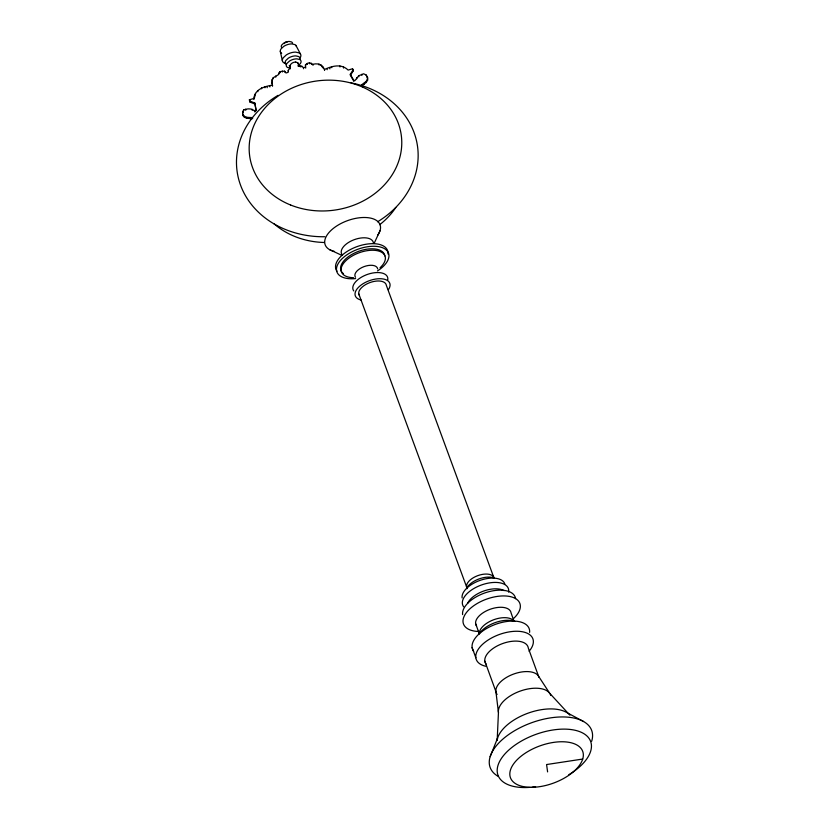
<?xml version="1.0" encoding="UTF-8"?>
<svg xmlns="http://www.w3.org/2000/svg" width="829" height="829" viewBox="0 0 829 829"><rect width="100%" height="100%" fill="white"/><g stroke="black" fill="none" stroke-linecap="round" stroke-linejoin="round"><path stroke-width="1.24" d="M367.434 79.232L366.086 81.46L361.693 84.776L361.838 85.781L366.221 82.465L367.579 80.237L367.475 77.149L366.045 74.921L363.61 73.781L358.708 75.771L354.895 80.672L353.714 80.258L350.294 74.341L352.999 70.009L352.553 68.766L348.149 70.082C341.289 63.325 331.983 66.04 324.429 69.46C322.678 64.538 317.6 62.921 312.865 64.33L309.486 62.766L307.196 63.46L305.455 64.88L305.694 68.102M367.579 80.237L367.475 77.149M497.193 740.079L498.447 712.474L495.918 691.624L484.83 661.148M272.15 79.677L272.15 83.563L272.15 79.677L273.218 77.75L278.326 74.724L280.005 71.636L284.627 71.149L286.005 72.983L288.129 72.341L288.285 70.372L290.171 67.812L289.331 65.501L290.305 68.817L290.171 67.812M253.923 99.49L253.778 98.485C255.021 88.952 264.534 86.465 272.409 85.118L272.544 86.123L272.016 82.558M254.275 98.496L255.56 93.501M490.146 756.68L497.576 738.121M374.262 243.115L380.055 230.628M252.69 118.63L246.98 118.34L244.441 117.293L243.032 115.635L242.586 112.07L243.799 109.832C247.291 108.599 251.57 108.133 254.493 110.879L254.638 111.884M353.714 80.258L353.848 81.263L350.439 75.346L353.144 71.014L352.999 70.009M254.493 110.879L255.985 109.656L254.845 103.055L249.83 101.055L249.384 99.801L253.778 98.485M529.099 651.242L530.529 649.439A30.134 15.523 -20 0 0 519.275 631.356A30.134 15.523 -20 0 0 481.162 645.687A30.134 15.523 -20 0 0 485.784 666.278M297.849 65.926L300.347 63.615A7.969 4.104 -20 0 0 299.777 59.522L296.865 58.849A7.679 3.958 -20 0 0 289.456 61.077L286.948 63.387A7.969 4.104 -20 0 0 287.518 67.47L290.44 68.154M301.093 66.9L298.968 66.216L297.984 62.9L298.823 65.211L302.015 66.237L303.424 67.74L305.549 67.097M582.714 759.043L546.58 764.545L547.606 771.903M243.032 115.635L242.897 114.63L244.296 116.288L246.845 117.335L252.544 117.614M295.601 62.123L297.062 62.465A3.979 2.052 -20 0 1 297.704 63.336M285.57 63.501L283.953 62.89A9.958 5.129 -20 0 1 283.249 57.781L286.378 54.89A9.606 4.943 -20 0 1 295.632 52.103L299.279 52.952A9.958 5.129 -20 0 1 299.994 58.061M249.384 99.801L249.975 102.06L254.99 104.06L256.12 110.661L255.985 109.656M329.559 249.622L341.786 255.332M583.575 721.531L566.269 712.277A39.73 20.466 -20 0 0 525.192 714.266A39.73 20.466 -20 0 0 497.048 740.473M569.896 715.189L549.637 693.21L538.228 675.708A22.797 11.741 -20 0 0 510.446 675.355A22.797 11.741 -20 0 0 497.089 694.464M322.543 67.46L321.072 64.963M367.62 78.154L366.045 74.921M295.984 45.471L300.378 53.906M358.729 293.725L466.551 586.787M361.693 84.776L362.553 87.128M353.144 71.014L352.553 68.766M538.974 677.376L528.311 648.071A22.797 11.741 -20 0 0 502.105 643.739A22.797 11.741 -20 0 0 486.001 663.988M475.618 623.626L479.4 634.03A18.601 9.585 -20 0 1 493.493 619.823A18.601 9.585 -20 0 1 513.918 621.045L511.089 612.952A18.601 9.585 -20 0 0 489.711 609.429A18.601 9.585 -20 0 0 476.571 625.947M472.126 647.553L475.836 657.76M280.306 51.388L282.357 60.704M366.086 81.46L366.221 82.465M363.858 83.48L364.004 84.485M361.796 74.33L361.931 75.335M358.708 75.771L358.853 76.776M356.625 77.802L356.771 78.807M350.294 74.341L350.439 75.346M343.455 67.056L343.589 68.061M339.869 65.957L340.014 66.962M331.61 66.672L331.745 67.677M329.766 67.854L329.901 68.859M327.051 68.672L327.196 69.677M324.429 69.46L324.574 70.465M323.061 67.201L323.206 68.206M318.947 63.988L319.082 65.004M312.865 64.33L313.01 65.346M311.321 63.149L311.455 64.154M309.486 62.766L309.631 63.781M307.196 63.46L307.341 64.465M305.455 64.88L305.6 65.885M303.424 67.74L303.569 68.745M298.823 65.211L298.968 66.216M288.285 70.372L288.419 71.377M284.627 71.149L284.772 72.154M282.295 70.952L282.44 71.957M280.005 71.636L280.15 72.651M278.793 72.931L278.927 73.936M275.642 76.133L275.777 77.138M273.218 77.75L273.363 78.755M269.788 85.905L269.922 86.91M267.073 86.724L267.207 87.729M264.814 86.765L264.959 87.781M261.498 87.77L261.632 88.776M257.715 90.672L257.85 91.687M254.845 103.055L254.99 104.06M255.301 110.63L255.446 111.635M252.037 109.273L252.182 110.278M249.83 101.055L249.975 102.06M249.954 117.749L250.099 118.765M246.845 117.335L246.98 118.34M245.612 109.283L245.757 110.288M243.799 109.832L242.731 113.076L242.586 112.07M244.296 116.288L244.441 117.293M479.245 631.491A29.999 15.45 -20 0 1 467.007 611.833A29.999 15.45 -20 0 1 508.415 596.258A29.999 15.45 -20 0 1 513.431 618.621M463.618 606.787A24.29 12.508 -20 0 1 482.779 584.528A24.29 12.508 -20 0 1 508.633 592.134M467.556 603.439A21.367 11.005 -20 0 1 483.918 590.963A21.367 11.005 -20 0 1 504.105 590.621M498.25 776.4A54.03 27.823 -20 0 1 530.332 723.209A54.03 27.823 -20 0 1 591.678 741.25M529.607 787.374A49.305 25.398 -20 0 1 504.198 754.753A49.305 25.398 -20 0 1 577.751 730.971A49.305 25.398 -20 0 1 568.839 774.69M535.586 786.69A49.305 25.398 -20 0 1 531.99 787.156M467.297 588.6A14.497 7.461 -20 0 1 477.535 575.73A14.497 7.461 -20 0 1 494.188 578.476L386.366 285.414A14.497 7.461 -20 0 0 369.713 282.658A14.497 7.461 -20 0 0 359.475 295.528M466.509 588.621A16.808 8.663 -20 0 1 478.696 579.056A16.808 8.663 -20 0 1 494.426 578.114M462.105 597.906A22.528 11.606 -20 0 1 481.027 580.051A22.528 11.606 -20 0 1 504.83 583.989M353.631 277.715A23.181 11.938 -20 0 1 344.18 262.534A23.181 11.938 -20 0 1 376.159 250.493A23.181 11.938 -20 0 1 380.034 267.777M473.66 651.304A30.134 15.523 -20 0 1 496.809 623.885A30.134 15.523 -20 0 1 529.617 632.382M479.649 633.252A22.321 11.502 -20 0 1 514.788 621.367M498.447 712.474A27.585 14.207 -20 0 1 521.617 690.609A27.585 14.207 -20 0 1 550.777 695.427M462.613 614.59A27.782 14.311 -20 0 1 487.1 592.207A27.782 14.311 -20 0 1 515.586 598.652M353.765 290.948A18.342 9.44 -20 0 1 368.231 274.14A18.342 9.44 -20 0 1 387.754 279.881M361.123 300.015A18.342 9.44 -20 0 1 358.304 287.487A18.342 9.44 -20 0 1 381.495 278.762A18.342 9.44 -20 0 1 388.345 289.767M355.506 277.269A11.948 6.155 -20 0 1 363.941 266.658A11.948 6.155 -20 0 1 377.672 268.928M343.393 273.632A23.181 11.938 -20 0 1 356.294 252.234A23.181 11.938 -20 0 1 384.801 255.881M355.62 278.596A27.45 14.134 -20 0 1 339.755 261.29A27.45 14.134 -20 0 1 380.387 247.032A27.45 14.134 -20 0 1 377.506 270.917M336.999 271.228A27.45 14.134 -20 0 1 358.087 246.244A27.45 14.134 -20 0 1 387.972 253.985M342.118 254.741A16.881 8.694 -20 0 1 354.045 239.747A16.881 8.694 -20 0 1 373.444 242.959M334.408 251.425A29.202 15.036 -20 0 1 329.932 231.478A29.202 15.036 -20 0 1 366.864 217.581A29.202 15.036 -20 0 1 377.775 235.115M284.927 42.766A1.762 0.902 -20 0 1 287.321 42.041M296.419 46.538A8.663 4.466 -20 0 0 295.031 44.642L291.849 43.906A8.352 4.3 -20 0 0 283.798 46.331L281.072 48.838A8.663 4.466 -20 0 0 281.694 53.284M292.554 43.295A6.062 3.119 -20 0 0 291.58 41.968L289.362 41.45A5.844 3.015 -20 0 0 283.715 43.149L281.819 44.901A6.062 3.119 -20 0 0 281.58 47.44M284.523 43.574A1.813 0.933 -20 0 1 284.679 43.035M286.44 64.517A7.969 4.104 -20 0 1 285.881 60.434L288.378 58.123A7.679 3.958 -20 0 1 295.787 55.895L298.709 56.569A7.969 4.104 -20 0 1 299.88 59.45M290.492 66.061A3.979 2.052 -20 0 1 290.647 64.393L291.901 63.242A3.979 2.052 -20 0 1 295.766 62.061M351.081 82.89A91.076 77.594 -7.9 0 1 416.977 143.034A91.076 77.594 -7.9 0 1 377.609 221.768M324.802 236.742A91.076 77.594 -7.9 0 1 239.83 183.105A91.076 77.594 -7.9 0 1 278.067 95.345M395.806 207.478A76.506 65.18 -7.9 0 1 379.734 224.669M324.398 242.493A76.506 65.18 -7.9 0 1 273.871 223.623M530.643 787.332A38.466 19.813 -20 0 0 583.243 753.509A38.466 19.813 -20 0 0 525.845 752.784A38.466 19.813 -20 0 0 530.643 787.332M290.616 205.012A76.506 65.18 -7.9 0 0 401.682 139.479A76.506 65.18 -7.9 0 0 284.098 92.206A76.506 65.18 -7.9 0 0 290.616 205.012"/></g></svg>
